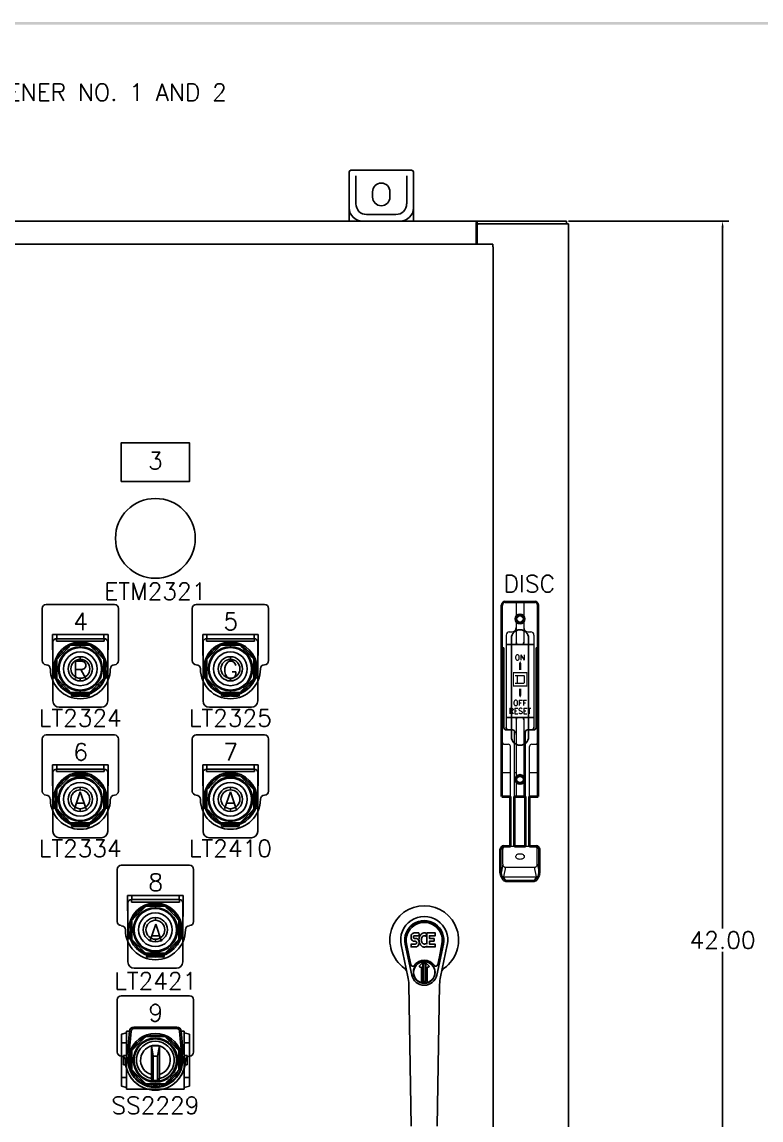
# Model space of a CAD drawing. Header units: inches. Extents: x 0 to 99.9, y 0 to 66.6.
# Drawn here: x 56.13 to 77.71, y 34.49 to 66.56 of the extents above; entities that cross this region are included whole.
import ezdxf
from ezdxf.enums import TextEntityAlignment as Align

# ---------------------------------------------------------------- set-up
doc = ezdxf.new("R2010")
doc.units = ezdxf.units.IN
doc.header["$MEASUREMENT"] = 0
doc.layers.add('CONTINUOUS1', color=7, linetype='Continuous', lineweight=20)
doc.layers.add('CONTINUOUS2', color=254, linetype='Continuous', lineweight=40)
for name, color, linetype in [('PDESC', 142, 'Continuous'), ('PNPD', 7, 'Continuous'), ('PNPG', 72, 'Continuous'), ('PRTG', 130, 'Continuous'), ('PSYMS', 7, 'Continuous'), ('PTAG', 150, 'Continuous')]:
    doc.layers.add(name, color=color, linetype=linetype)
doc.styles.add('ROMANS', font='ROMANS')
doc.styles.get("Standard").update_dxf_attribs({"font": 'romans.shx'})
doc.styles.add('WD', font='romans.shx')
doc.dimstyles.get("Standard").update_dxf_attribs({"dimtxt": 0.18, "dimasz": 0.18, "dimexe": 0.18, "dimexo": 0.0625, "dimgap": 0.09, "dimtad": 0, "dimtih": 1, "dimtoh": 1, "dimdec": 4, "dimzin": 0, "dimdsep": 46, "dimtxsty": 'Standard', "dimcen": 0.09, "dimadec": 0, "dimazin": 0, "dimtfac": 1, "dimtdec": 4, "dimtofl": 0, "dimtmove": 0, "dimatfit": 3, "dimfxl": 1, "dimtolj": 1, "dimtzin": 0, "dimarcsym": 0})

# ---------------------------------------------------------------- blocks, each defined once
blk = doc.blocks.new('S&L Title Block V2')
at = {"color": 2}
blk.add_trace([(0, 22.587), (0.025, 22.562), (33.9, 22.587), (33.875, 22.562)], dxfattribs=at)
for tag, height, p in [('TITLE#1', 0.15, (31.11, 1.739)), ('TITLE#2', 0.1, (31.129, 1.58))]:
    blk.add_attdef(tag, text='', height=height).set_placement(p, align=Align.CENTER)
for tag, p, height in [('DRAWNBY', (28.968, 0.735), 0.1), ('SCALE', (30.644, 0.731), 0.1), ('DATE', (30.653, 0.449), 0.1), ('CHKBY', (28.975, 0.429), 0.1), ('SH#', (32.993, 0.197), 0.125)]:
    blk.add_attdef(tag, p, '', height=height)
blk.add_attdef('JOB#', text='', height=0.125).set_placement((32.83, 0.195), align=Align.RIGHT)
at = {"flags": 9}
blk.add_attdef('WD_TB', (0, 0), '', height=0.1, dxfattribs=at)
blk = doc.blocks.new('SCE-42XEL3712SS6LP')
for p, q in [((3.078, 44.694), (40.327, 44.694)), ((37.688, 44.019), (37.688, 44.651)), ((37.718, 44.619), (37.718, 44.694)), ((37.718, 44.619), (37.775, 44.619)), ((37.775, 44.619), (40.39, 44.619)), ((40.327, 44.619), (40.327, 44.694)), ((40.39, 2.769), (40.39, 44.619)), ((37.715, 44.019), (37.715, 44.559)), ((3.123, 44.019), (38.172, 44.019)), ((38.172, 44.019), (38.172, 43.944)), ((38.185, 43.944), (38.172, 43.944)), ((38.185, 43.944), (38.185, 3.444)), ((38.72, 29.636), (38.72, 32.511)), ((39.22, 32.511), (39.22, 29.636)), ((35.788, 23.808), (35.787, 23.785)), ((35.787, 23.785), (35.787, 23.761)), ((35.787, 23.761), (35.791, 23.737)), ((35.793, 23.832), (35.788, 23.808)), ((35.791, 23.737), (35.8, 23.715)), ((35.803, 23.854), (35.793, 23.832)), ((35.816, 23.874), (35.803, 23.854)), ((35.825, 23.882), (35.816, 23.874)), ((35.835, 23.888), (35.825, 23.882)), ((35.856, 23.898), (35.835, 23.888)), ((35.88, 23.906), (35.856, 23.898)), ((35.858, 23.788), (35.86, 23.803)), ((35.858, 23.773), (35.858, 23.788)), ((35.858, 23.765), (35.858, 23.773)), ((35.861, 23.758), (35.858, 23.765)), ((35.86, 23.803), (35.863, 23.81)), ((35.865, 23.752), (35.861, 23.758)), ((35.863, 23.81), (35.869, 23.815)), ((35.871, 23.748), (35.865, 23.752)), ((35.869, 23.815), (35.884, 23.819)), ((35.886, 23.744), (35.871, 23.748)), ((36.019, 23.906), (35.88, 23.906)), ((35.884, 23.819), (35.898, 23.82)), ((35.91, 23.745), (35.886, 23.744)), ((35.898, 23.82), (36.011, 23.82)), ((35.934, 23.743), (35.91, 23.745)), ((35.957, 23.738), (35.934, 23.743)), ((35.968, 23.733), (35.957, 23.738)), ((36.011, 23.82), (36.017, 23.821)), ((36.017, 23.821), (36.019, 23.826)), ((36.021, 23.863), (36.019, 23.906)), ((36.019, 23.826), (36.02, 23.839)), ((36.023, 23.742), (36.019, 23.697)), ((36.02, 23.839), (36.021, 23.863)), ((36.027, 23.763), (36.023, 23.742)), ((36.034, 23.785), (36.027, 23.763)), ((36.042, 23.806), (36.034, 23.785)), ((36.053, 23.825), (36.042, 23.806)), ((36.066, 23.843), (36.053, 23.825)), ((36.08, 23.86), (36.066, 23.843)), ((36.097, 23.875), (36.08, 23.86)), ((36.092, 23.74), (36.089, 23.713)), ((36.096, 23.752), (36.092, 23.74)), ((36.102, 23.764), (36.096, 23.752)), ((36.115, 23.888), (36.097, 23.875)), ((36.116, 23.787), (36.102, 23.764)), ((36.135, 23.897), (36.115, 23.888)), ((36.124, 23.798), (36.116, 23.787)), ((36.135, 23.805), (36.124, 23.798)), ((36.157, 23.902), (36.135, 23.897)), ((36.16, 23.816), (36.135, 23.805)), ((36.179, 23.904), (36.157, 23.902)), ((36.173, 23.819), (36.16, 23.816)), ((36.186, 23.819), (36.173, 23.819)), ((36.202, 23.904), (36.179, 23.904)), ((36.199, 23.816), (36.186, 23.819)), ((36.211, 23.811), (36.199, 23.816)), ((36.213, 23.902), (36.202, 23.904)), ((36.224, 23.899), (36.213, 23.902)), ((36.244, 23.881), (36.217, 23.813)), ((36.242, 23.887), (36.224, 23.899)), ((36.252, 23.904), (36.489, 23.904)), ((36.252, 23.578), (36.252, 23.904)), ((36.323, 23.816), (36.323, 23.748)), ((36.489, 23.82), (36.327, 23.82)), ((36.327, 23.744), (36.458, 23.744)), ((36.463, 23.739), (36.463, 23.666)), ((36.494, 23.899), (36.494, 23.825)), ((35.696, 22.625), (35.499, 23.551)), ((35.807, 22.672), (35.614, 23.575)), ((35.663, 23.349), (35.618, 23.576)), ((35.73, 23.202), (35.655, 23.583)), ((35.789, 23.499), (35.789, 23.574)), ((35.853, 23.579), (35.794, 23.578)), ((35.794, 23.494), (35.938, 23.494)), ((35.8, 23.715), (35.812, 23.695)), ((35.812, 23.695), (35.829, 23.678)), ((35.829, 23.678), (35.849, 23.664)), ((35.849, 23.664), (35.86, 23.66)), ((35.914, 23.579), (35.853, 23.579)), ((35.86, 23.66), (35.871, 23.658)), ((35.871, 23.658), (35.919, 23.658)), ((35.929, 23.58), (35.914, 23.579)), ((35.919, 23.658), (35.926, 23.657)), ((35.926, 23.657), (35.933, 23.655)), ((35.935, 23.584), (35.929, 23.58)), ((35.933, 23.655), (35.939, 23.65)), ((35.941, 23.589), (35.935, 23.584)), ((35.938, 23.494), (35.95, 23.496)), ((35.939, 23.65), (35.944, 23.644)), ((35.95, 23.601), (35.941, 23.589)), ((35.944, 23.644), (35.951, 23.631)), ((35.953, 23.608), (35.95, 23.601)), ((35.95, 23.496), (35.961, 23.5)), ((35.951, 23.631), (35.953, 23.615)), ((35.953, 23.615), (35.953, 23.608)), ((35.961, 23.5), (35.981, 23.514)), ((35.978, 23.727), (35.968, 23.733)), ((35.995, 23.71), (35.978, 23.727)), ((35.981, 23.514), (35.998, 23.53)), ((36.008, 23.69), (35.995, 23.71)), ((35.998, 23.53), (36.005, 23.54)), ((36.005, 23.54), (36.01, 23.551)), ((36.018, 23.668), (36.008, 23.69)), ((36.01, 23.551), (36.019, 23.573)), ((36.024, 23.644), (36.018, 23.668)), ((36.019, 23.697), (36.02, 23.675)), ((36.019, 23.573), (36.025, 23.597)), ((36.02, 23.675), (36.023, 23.653)), ((36.023, 23.653), (36.027, 23.631)), ((36.026, 23.621), (36.024, 23.644)), ((36.025, 23.597), (36.026, 23.621)), ((36.027, 23.631), (36.034, 23.61)), ((36.034, 23.61), (36.056, 23.571)), ((36.056, 23.571), (36.068, 23.552)), ((36.068, 23.552), (36.083, 23.536)), ((36.083, 23.536), (36.099, 23.521)), ((36.089, 23.713), (36.088, 23.686)), ((36.088, 23.686), (36.089, 23.673)), ((36.089, 23.673), (36.093, 23.66)), ((36.093, 23.66), (36.103, 23.635)), ((36.099, 23.521), (36.117, 23.507)), ((36.103, 23.635), (36.116, 23.612)), ((36.116, 23.612), (36.125, 23.602)), ((36.117, 23.507), (36.127, 23.502)), ((36.125, 23.602), (36.135, 23.593)), ((36.127, 23.502), (36.137, 23.498)), ((36.135, 23.593), (36.146, 23.586)), ((36.137, 23.498), (36.159, 23.492)), ((36.146, 23.586), (36.158, 23.581)), ((36.158, 23.581), (36.172, 23.578)), ((36.159, 23.492), (36.181, 23.49)), ((36.172, 23.578), (36.185, 23.578)), ((36.181, 23.49), (36.203, 23.493)), ((36.185, 23.578), (36.198, 23.58)), ((36.198, 23.58), (36.211, 23.584)), ((36.203, 23.493), (36.225, 23.5)), ((36.211, 23.584), (36.223, 23.589)), ((36.223, 23.589), (36.234, 23.597)), ((36.225, 23.5), (36.244, 23.511)), ((36.241, 23.596), (36.252, 23.578)), ((36.254, 23.512), (36.244, 23.512)), ((36.244, 23.511), (36.244, 23.512)), ((36.254, 23.499), (36.254, 23.512)), ((36.49, 23.494), (36.259, 23.494)), ((36.324, 23.657), (36.324, 23.58)), ((36.458, 23.662), (36.328, 23.662)), ((36.328, 23.575), (36.49, 23.575)), ((36.494, 23.571), (36.494, 23.499)), ((36.538, 22.672), (36.731, 23.575)), ((36.615, 23.202), (36.69, 23.583)), ((36.846, 23.551), (36.649, 22.625)), ((36.683, 23.349), (36.727, 23.576)), ((35.778, 22.977), (35.73, 23.202)), ((36.567, 22.977), (36.615, 23.202)), ((36.034, 22.941), (36.145, 23.051)), ((36.145, 23.051), (36.035, 22.941)), ((36.09, 22.907), (36.048, 22.907)), ((36.09, 22.907), (36.048, 22.907)), ((36.09, 22.907), (36.09, 22.907)), ((36.09, 22.448), (36.09, 22.907)), ((36.09, 22.448), (36.09, 22.907)), ((36.129, 23.013), (36.143, 23.027)), ((36.143, 22.999), (36.129, 23.013)), ((36.129, 22.486), (36.129, 23.013)), ((36.143, 23.027), (36.202, 23.027)), ((36.143, 23.027), (36.157, 23.013)), ((36.157, 23.013), (36.143, 22.999)), ((36.143, 22.5), (36.143, 22.999)), ((36.157, 23.013), (36.188, 23.013)), ((36.188, 23.013), (36.202, 23.027)), ((36.202, 23), (36.188, 23.013)), ((36.311, 22.941), (36.2, 23.051)), ((36.2, 23.051), (36.311, 22.941)), ((36.202, 23.027), (36.216, 23.013)), ((36.216, 23.013), (36.202, 23)), ((36.202, 23), (36.202, 22.5)), ((36.216, 23.013), (36.216, 22.486)), ((36.297, 22.907), (36.255, 22.907)), ((36.297, 22.907), (36.255, 22.907)), ((36.255, 22.907), (36.255, 22.907)), ((36.255, 22.907), (36.255, 22.448)), ((36.255, 22.907), (36.255, 22.448)), ((36.129, 22.486), (36.143, 22.5)), ((36.143, 22.472), (36.129, 22.486)), ((36.143, 22.5), (36.157, 22.486)), ((36.157, 22.486), (36.143, 22.472)), ((36.202, 22.472), (36.143, 22.472)), ((36.188, 22.486), (36.157, 22.486)), ((36.188, 22.486), (36.202, 22.5)), ((36.202, 22.472), (36.188, 22.486)), ((36.202, 22.5), (36.216, 22.486)), ((36.216, 22.486), (36.202, 22.472)), ((35.794, 18.26), (35.722, 22.399)), ((36.551, 18.26), (36.623, 22.399))]:
    blk.add_line(p, q)
for points in [[(37.688, 44.651), (37.689, 44.652), (37.69, 44.654), (37.692, 44.656), (37.693, 44.658), (37.694, 44.66), (37.695, 44.662), (37.696, 44.665), (37.697, 44.668)], [(37.688, 44.598), (37.69, 44.598), (37.691, 44.598), (37.692, 44.598), (37.693, 44.598), (37.695, 44.599), (37.696, 44.599), (37.697, 44.6), (37.698, 44.601), (37.699, 44.601), (37.701, 44.603), (37.702, 44.604), (37.703, 44.605), (37.704, 44.606), (37.705, 44.608), (37.706, 44.609), (37.707, 44.61), (37.708, 44.612), (37.709, 44.613), (37.71, 44.615), (37.711, 44.616), (37.713, 44.617), (37.714, 44.618), (37.715, 44.618), (37.716, 44.619), (37.717, 44.619), (37.718, 44.619)], [(37.697, 44.668), (37.699, 44.673), (37.701, 44.675), (37.702, 44.677), (37.703, 44.68), (37.704, 44.682), (37.705, 44.684), (37.706, 44.685), (37.707, 44.687), (37.708, 44.689), (37.71, 44.69), (37.711, 44.691), (37.712, 44.692), (37.713, 44.693), (37.714, 44.693), (37.716, 44.694), (37.717, 44.694), (37.718, 44.694)]]:
    blk.add_lwpolyline(points)
for centre, radius in [((38.97, 33.074), 0.141), ((38.97, 28.386), 0.141), ((36.173, 22.75), 0.317), ((36.173, 22.75), 0.313)]:
    blk.add_circle(centre, radius)
for centre, radius, start, end in [((37.775, 44.559), 0.06, 90, 180), ((38.97, 32.511), 0.25, 0, 180), ((38.97, 29.636), 0.25, 180, 0), ((36.173, 23.694), 1.004, 305.5066, 234.4934), ((36.173, 23.694), 0.689, 347.9703, 192.0297), ((36.173, 23.694), 0.571, 347.9703, 192.0297), ((36.173, 23.684), 0.527, 348.9402, 191.0594), ((36.213, 23.815), 0.00448, 246.1578, 339.0016), ((36.239, 23.883), 0.00448, 339.0016, 51.8729), ((36.327, 23.816), 0.00448, 90, 180), ((36.327, 23.748), 0.00448, 180, 270), ((36.458, 23.739), 0.00448, 0, 90), ((36.489, 23.899), 0.00448, 0, 90), ((36.489, 23.825), 0.00448, 270, 0), ((35.794, 23.574), 0.00448, 90, 180.0119), ((35.794, 23.499), 0.00483, 180, 270), ((36.237, 23.593), 0.00448, 34.0893, 127.3444), ((36.259, 23.499), 0.00448, 180, 270), ((36.328, 23.657), 0.00448, 90, 180), ((36.328, 23.58), 0.00448, 180, 270), ((36.458, 23.666), 0.00448, 270, 0), ((36.49, 23.571), 0.00448, 0, 90), ((36.49, 23.499), 0.00448, 270, 0), ((36.173, 22.75), 0.354, 35.4237, 144.5763), ((35.475, 22.717), 0.197, 12.0297, 54.4934), ((35.836, 22.989), 0.0591, 192.0297, 324.5763), ((36.048, 22.927), 0.0197, 135, 270), ((36.048, 22.927), 0.0195, 135, 270), ((36.173, 23.023), 0.0394, 45, 135), ((36.173, 23.023), 0.0392, 45, 135), ((36.297, 22.927), 0.0197, 270, 45), ((36.297, 22.927), 0.0195, 270, 45), ((36.51, 22.989), 0.0591, 215.4237, 347.9703), ((36.87, 22.717), 0.197, 125.5066, 167.9703), ((34.541, 22.378), 1.181, 1, 12.0297), ((36.173, 22.75), 0.374, 192.0297, 347.9703), ((37.804, 22.378), 1.181, 167.9703, 179), ((36.173, 22.75), 0.313, 254.7027, 285.2973)]:
    blk.add_arc(centre, radius, start, end)
blk.add_ellipse((36.173, 23.684), major_axis=(0, 0.565), ratio=0.999848, start_param=-1.76365, end_param=1.76365)
blk = doc.blocks.new('9001KS43BH2')
at = {"color": 7, "linetype": 'Continuous', "lineweight": 25}
for p, q in [((0.148, 1.64), (0, 1.602)), ((0.148, 0), (0.148, 1.688)), ((0.148, 1.688), (0.236, 1.688)), ((0.18, 1.045), (0.237, 1.698)), ((0.284, 1.694), (0.228, 1.054)), ((0.361, 1.812), (1.623, 1.812)), ((0.361, 1.765), (1.623, 1.765)), ((1.756, 1.054), (1.7, 1.694)), ((1.747, 1.698), (1.804, 1.045)), ((1.748, 1.688), (1.836, 1.688)), ((1.836, 1.688), (1.836, 0)), ((1.836, 1.64), (1.984, 1.602)), ((0, 1.602), (0, 0.086)), ((0.148, 1.347), (0, 1.347)), ((1.113, 1.569), (0.871, 1.569)), ((0.992, 1.489), (0.992, 1.474)), ((1.836, 1.347), (1.984, 1.347)), ((1.984, 0.086), (1.984, 1.602)), ((0.061, 0.977), (0.148, 0.977)), ((0.061, 0.712), (0.061, 0.977)), ((0.241, 0.992), (0.206, 1.004)), ((0.234, 1.044), (0.242, 1.041)), ((0.242, 1.063), (0.242, 0.625)), ((0.267, 0.965), (0.267, 0.723)), ((0.874, 1.261), (0.926, 0.962)), ((1.11, 1.261), (0.874, 1.261)), ((0.874, 1.261), (0.874, 0.411)), ((1.058, 0.962), (1.11, 1.261)), ((1.11, 1.261), (1.11, 0.411)), ((1.717, 0.723), (1.717, 0.965)), ((1.742, 0.625), (1.742, 1.063)), ((1.742, 1.041), (1.75, 1.044)), ((1.778, 1.004), (1.743, 0.992)), ((1.836, 0.977), (1.923, 0.977)), ((1.923, 0.977), (1.923, 0.712)), ((0.148, 0.712), (0.061, 0.712)), ((0.305, 0.844), (0.347, 0.844)), ((0.362, 0.844), (0.372, 0.844)), ((0.926, 0.962), (0.926, 0.253)), ((1.058, 0.962), (0.926, 0.962)), ((1.058, 0.253), (1.058, 0.962)), ((1.612, 0.844), (1.622, 0.844)), ((1.637, 0.844), (1.68, 0.844)), ((1.923, 0.712), (1.836, 0.712)), ((0.148, 0.341), (0, 0.341)), ((0.879, 0.253), (0.874, 0.411)), ((1.11, 0.411), (1.105, 0.253)), ((1.836, 0.341), (1.984, 0.341)), ((0, 0.086), (0.148, 0.048)), ((1.836, 0), (0.148, 0)), ((1.105, 0.253), (0.879, 0.253)), ((0.992, 0.214), (0.992, 0.199)), ((1.984, 0.086), (1.836, 0.048))]:
    blk.add_line(p, q, dxfattribs=at)
for centre, radius, start, end in [((0.361, 1.687), 0.125, 90, 175), ((0.992, 0.844), 0.781, 16.2602, 163.7398), ((0.361, 1.687), 0.078, 90, 175), ((1.623, 1.687), 0.125, 5, 90), ((1.623, 1.687), 0.078, 5, 90), ((0.992, 0.844), 0.735, 114.2887, 155.7113), ((0.992, 0.844), 0.645, 0, 180), ((0.992, 0.844), 0.63, 360, 180), ((0.992, 0.844), 0.62, 360, 180), ((0.992, 0.844), 0.551, 282.0275, 257.9725), ((0.992, 0.844), 0.735, 99.4621, 110.7113), ((0.992, 0.844), 0.735, 69.2887, 80.5379), ((0.992, 0.844), 0.735, 24.2887, 65.7113), ((0.992, 0.844), 0.875, 155.8974, 164.703), ((0.22, 1.042), 0.04, 175, 250), ((0.992, 0.844), 0.799, 168.5036, 11.4964), ((0.992, 0.844), 0.781, 168.6983, 11.3017), ((0.238, 1.054), 0.01, 175, 250), ((0.227, 0.954), 0.04, 67.8091, 70), ((0.992, 0.844), 0.735, 159.2887, 170.5379), ((0.992, 0.844), 0.433, 285.8266, 254.1734), ((0.992, 0.844), 0.735, 9.4621, 20.7113), ((1.757, 0.954), 0.04, 110, 112.2291), ((1.746, 1.054), 0.01, 290, 5), ((1.765, 1.042), 0.04, 290, 5), ((0.992, 0.844), 0.875, 15.297, 24.1026), ((0.992, 0.844), 0.735, 189.4621, 200.7113), ((0.992, 0.844), 0.645, 180, 360), ((0.992, 0.844), 0.63, 180, 0), ((0.992, 0.844), 0.62, 180, 0), ((0.992, 0.844), 0.735, 339.2887, 350.5379), ((0.992, 0.844), 0.875, 195.297, 254.703), ((0.992, 0.844), 0.735, 204.2887, 245.7113), ((0.992, 0.844), 0.875, 285.297, 344.703), ((0.992, 0.844), 0.735, 294.2887, 335.7113), ((0.992, 0.844), 0.735, 249.2887, 290.7113)]:
    blk.add_arc(centre, radius, start, end, dxfattribs=at)
for points, knots in [([(0.305, 1.129), (0.31, 1.135), (0.322, 1.146), (0.34, 1.164), (0.357, 1.181), (0.374, 1.199), (0.391, 1.216), (0.419, 1.243), (0.457, 1.281), (0.506, 1.33), (0.555, 1.379), (0.599, 1.423), (0.638, 1.462), (0.672, 1.497), (0.695, 1.52), (0.707, 1.532)], [0, 0, 0, 0, 0.044629, 0.088665, 0.13212, 0.175009, 0.217342, 0.259136, 0.380294, 0.500005, 0.619644, 0.740874, 0.824962, 0.911303, 1, 1, 1, 1]), ([(0.707, 1.532), (0.716, 1.532), (0.732, 1.532), (0.757, 1.532), (0.782, 1.532), (0.806, 1.532), (0.83, 1.532), (0.869, 1.532), (0.923, 1.532), (0.992, 1.532), (1.061, 1.532), (1.123, 1.532), (1.178, 1.532), (1.227, 1.532), (1.26, 1.532), (1.277, 1.532)], [0, 0, 0, 0, 0.044629, 0.088665, 0.13212, 0.175009, 0.217342, 0.259136, 0.380294, 0.500005, 0.619644, 0.740874, 0.824962, 0.911303, 1, 1, 1, 1]), ([(1.277, 1.532), (1.283, 1.526), (1.294, 1.514), (1.312, 1.496), (1.329, 1.479), (1.347, 1.462), (1.364, 1.445), (1.391, 1.417), (1.429, 1.379), (1.478, 1.33), (1.527, 1.281), (1.571, 1.237), (1.61, 1.198), (1.645, 1.164), (1.668, 1.141), (1.68, 1.129)], [0, 0, 0, 0, 0.0446287, 0.0886647, 0.1321205, 0.1750086, 0.2173425, 0.2591358, 0.3802936, 0.5000048, 0.6196435, 0.7408738, 0.8249625, 0.9113031, 1, 1, 1, 1]), ([(0.305, 0.844), (0.305, 0.851), (0.305, 0.864), (0.305, 0.884), (0.305, 0.904), (0.305, 0.924), (0.305, 0.944), (0.305, 0.965), (0.305, 0.994), (0.305, 1.032), (0.305, 1.08), (0.305, 1.112), (0.305, 1.129)], [0, 0, 0, 0, 0.0695749, 0.1393548, 0.2093593, 0.2796077, 0.3501192, 0.4209126, 0.4920066, 0.6568819, 0.8261478, 1, 1, 1, 1]), ([(1.68, 1.129), (1.68, 1.121), (1.68, 1.104), (1.68, 1.08), (1.68, 1.056), (1.68, 1.032), (1.68, 1.008), (1.68, 0.981), (1.68, 0.95), (1.68, 0.914), (1.68, 0.879), (1.68, 0.856), (1.68, 0.844)], [0, 0, 0, 0, 0.087475, 0.173798, 0.258991, 0.343078, 0.426084, 0.508035, 0.632189, 0.7555, 0.878069, 1, 1, 1, 1]), ([(0.305, 0.559), (0.305, 0.567), (0.305, 0.584), (0.305, 0.608), (0.305, 0.632), (0.305, 0.656), (0.305, 0.68), (0.305, 0.707), (0.305, 0.738), (0.305, 0.774), (0.305, 0.809), (0.305, 0.832), (0.305, 0.844)], [0, 0, 0, 0, 0.087475, 0.173798, 0.258991, 0.343078, 0.426084, 0.508035, 0.632189, 0.7555, 0.878069, 1, 1, 1, 1]), ([(1.68, 0.844), (1.68, 0.837), (1.68, 0.824), (1.68, 0.804), (1.68, 0.784), (1.68, 0.764), (1.68, 0.744), (1.68, 0.723), (1.68, 0.694), (1.68, 0.656), (1.68, 0.608), (1.68, 0.576), (1.68, 0.559)], [0, 0, 0, 0, 0.069575, 0.139355, 0.209359, 0.279608, 0.350119, 0.420913, 0.492007, 0.656882, 0.826148, 1, 1, 1, 1]), ([(0.707, 0.157), (0.701, 0.162), (0.69, 0.174), (0.672, 0.192), (0.655, 0.209), (0.637, 0.226), (0.62, 0.243), (0.593, 0.271), (0.555, 0.309), (0.506, 0.358), (0.457, 0.407), (0.413, 0.451), (0.374, 0.49), (0.339, 0.524), (0.316, 0.547), (0.305, 0.559)], [0, 0, 0, 0, 0.044629, 0.088665, 0.13212, 0.175009, 0.217342, 0.259136, 0.380294, 0.500005, 0.619644, 0.740874, 0.824962, 0.911303, 1, 1, 1, 1]), ([(1.68, 0.559), (1.674, 0.553), (1.662, 0.542), (1.644, 0.524), (1.627, 0.507), (1.61, 0.489), (1.593, 0.472), (1.565, 0.445), (1.527, 0.407), (1.478, 0.358), (1.429, 0.309), (1.385, 0.265), (1.346, 0.226), (1.312, 0.191), (1.289, 0.168), (1.277, 0.157)], [0, 0, 0, 0, 0.044629, 0.088665, 0.13212, 0.175009, 0.217342, 0.259136, 0.380294, 0.500005, 0.619644, 0.740874, 0.824962, 0.911303, 1, 1, 1, 1]), ([(1.277, 0.157), (1.268, 0.157), (1.252, 0.157), (1.227, 0.157), (1.202, 0.157), (1.178, 0.157), (1.154, 0.157), (1.115, 0.157), (1.061, 0.157), (0.992, 0.157), (0.923, 0.157), (0.861, 0.157), (0.806, 0.157), (0.757, 0.157), (0.724, 0.157), (0.707, 0.157)], [0, 0, 0, 0, 0.0446287, 0.0886647, 0.1321205, 0.1750086, 0.2173425, 0.2591358, 0.3802936, 0.5000048, 0.6196435, 0.7408738, 0.8249625, 0.9113031, 1, 1, 1, 1])]:
    blk.add_open_spline(points, degree=3, knots=knots, dxfattribs=at)
blk = doc.blocks.new('9001KT38LGG31')
at = {"color": 7, "linetype": 'Continuous', "lineweight": 25}
for p, q in [((1.62, 2.129), (0, 2.129)), ((0, 1.68), (0, 2.129)), ((0.11, 2.004), (0.11, 1.932)), ((1.51, 2.004), (0.11, 2.004)), ((0.11, 1.932), (1.51, 1.932)), ((1.51, 1.932), (1.51, 2.004)), ((1.62, 1.68), (1.62, 2.129)), ((0.01, 1.68), (0, 1.68)), ((0.001, 1.516), (0.001, 1.68)), ((0.01, 0.185), (0.01, 1.904)), ((1.029, 1.874), (0.591, 1.874)), ((0.931, 1.849), (0.689, 1.849)), ((0.81, 1.769), (0.81, 1.812)), ((0.81, 1.744), (0.81, 1.754)), ((1.61, 1.904), (1.61, 0.185)), ((1.62, 1.68), (1.61, 1.68)), ((1.619, 1.516), (1.619, 1.68)), ((0.001, 1.516), (0.01, 1.516)), ((0.81, 1.4), (0.81, 1.478)), ((1.61, 1.516), (1.619, 1.516)), ((0.015, 1.085), (0.015, 0.906)), ((0.085, 1.245), (0.085, 1.003)), ((0.165, 1.124), (0.18, 1.124)), ((1.44, 1.124), (1.455, 1.124)), ((1.605, 0.906), (1.605, 1.085)), ((0.044, 0.926), (0.054, 0.926)), ((0.073, 0.864), (0.044, 0.864)), ((0.81, 0.77), (0.81, 0.848)), ((1.576, 0.864), (1.547, 0.864)), ((1.566, 0.926), (1.576, 0.926)), ((0.55, 0.358), (0.55, 0.387)), ((0.591, 0.374), (1.029, 0.374)), ((0.592, 0.329), (0.783, 0.329)), ((0.612, 0.368), (0.612, 0.358)), ((0.689, 0.399), (0.931, 0.399)), ((0.81, 0.494), (0.81, 0.504)), ((0.81, 0.437), (0.81, 0.479)), ((0.837, 0.329), (1.028, 0.329)), ((1.008, 0.358), (1.008, 0.368)), ((1.07, 0.387), (1.07, 0.358)), ((1.425, 0), (0.195, 0))]:
    blk.add_line(p, q, dxfattribs=at)
at = {"color": 8, "linetype": 'Continuous', "lineweight": 25}
for p, q in [((0.12, 2.004), (0.12, 2.129)), ((1.5, 2.004), (1.5, 2.129))]:
    blk.add_line(p, q, dxfattribs=at)
blk.add_circle((0.81, 1.124), 0.781)
at = {"color": 7, "linetype": 'Continuous', "lineweight": 25}
for centre, radius, start, end in [((0.11, 1.904), 0.1, 90, 180), ((1.51, 1.904), 0.1, 0, 90), ((0.81, 1.124), 0.735, 114.2887, 155.7113), ((0.81, 1.124), 0.645, 90, 270), ((0.81, 1.124), 0.63, 90, 270), ((0.81, 1.124), 0.62, 90, 270), ((0.81, 1.124), 0.492, 90, 270), ((0.81, 1.124), 0.735, 99.4621, 110.7113), ((0.81, 1.733), 0.188, 63.0553, 116.9447), ((0.81, 1.124), 0.645, 270, 90), ((0.81, 1.124), 0.63, 270, 90), ((0.81, 1.124), 0.62, 270, 90), ((0.81, 1.124), 0.492, 270, 90), ((0.81, 1.124), 0.735, 69.2887, 80.5379), ((0.81, 1.124), 0.735, 24.2887, 65.7113), ((0.81, 1.124), 0.735, 159.2887, 170.5379), ((0.81, 1.124), 0.354, 90, 270), ((0.81, 1.124), 0.276, 90, 270), ((0.81, 1.124), 0.354, 270, 90), ((0.81, 1.124), 0.276, 270, 90), ((0.81, 1.124), 0.735, 339.2887, 20.7113), ((0.201, 1.124), 0.19, 151.4973, 208.5027), ((0.81, 1.124), 0.735, 189.4621, 200.7113), ((1.419, 1.124), 0.19, 331.4973, 28.5027), ((0.044, 0.895), 0.031, 90.0046, 269.9954), ((0.81, 1.124), 0.735, 204.2887, 245.7113), ((0.81, 1.124), 0.735, 294.2887, 335.7113), ((1.576, 0.895), 0.031, 270.0046, 89.9954), ((0.81, 1.124), 0.735, 249.2887, 260.5379), ((0.581, 0.358), 0.031, 180.0046, 359.9954), ((0.81, 0.515), 0.188, 243.0553, 296.9447), ((0.81, 1.124), 0.735, 279.4621, 290.7113), ((1.039, 0.358), 0.031, 180.0046, 359.9954), ((0.195, 0.185), 0.185, 180, 270), ((1.425, 0.185), 0.185, 270, 0)]:
    blk.add_arc(centre, radius, start, end, dxfattribs=at)
for points, knots in [([(0.123, 1.409), (0.159, 1.445), (0.193, 1.479), (0.259, 1.546), (0.292, 1.578), (0.356, 1.642), (0.388, 1.675), (0.455, 1.741), (0.489, 1.775), (0.525, 1.812)], [0, 0, 0, 0, 0.25, 0.25, 0.5, 0.5, 0.75, 0.75, 1, 1, 1, 1]), ([(0.525, 1.812), (0.577, 1.812), (0.625, 1.812), (0.719, 1.812), (0.764, 1.812), (0.81, 1.812)], [0, 0, 0, 0, 0.5, 0.5, 1, 1, 1, 1]), ([(0.81, 1.812), (0.856, 1.812), (0.901, 1.812), (0.995, 1.812), (1.043, 1.812), (1.095, 1.812)], [0, 0, 0, 0, 0.5, 0.5, 1, 1, 1, 1]), ([(1.095, 1.812), (1.131, 1.775), (1.165, 1.741), (1.232, 1.675), (1.264, 1.642), (1.328, 1.578), (1.361, 1.546), (1.427, 1.479), (1.461, 1.445), (1.498, 1.409)], [0, 0, 0, 0, 0.25, 0.25, 0.5, 0.5, 0.75, 0.75, 1, 1, 1, 1]), ([(0.123, 0.839), (0.123, 0.891), (0.123, 0.939), (0.123, 1.033), (0.123, 1.078), (0.123, 1.17), (0.123, 1.215), (0.123, 1.309), (0.123, 1.357), (0.123, 1.409)], [0, 0, 0, 0, 0.25, 0.25, 0.5, 0.5, 0.75, 0.75, 1, 1, 1, 1]), ([(1.498, 1.409), (1.498, 1.357), (1.498, 1.309), (1.498, 1.215), (1.498, 1.17), (1.498, 1.078), (1.498, 1.033), (1.498, 0.939), (1.498, 0.891), (1.498, 0.839)], [0, 0, 0, 0, 0.25, 0.25, 0.5, 0.5, 0.75, 0.75, 1, 1, 1, 1]), ([(0.525, 0.437), (0.489, 0.473), (0.455, 0.507), (0.388, 0.573), (0.356, 0.606), (0.292, 0.67), (0.259, 0.702), (0.193, 0.769), (0.159, 0.803), (0.123, 0.839)], [0, 0, 0, 0, 0.25, 0.25, 0.5, 0.5, 0.75, 0.75, 1, 1, 1, 1]), ([(1.498, 0.839), (1.461, 0.803), (1.427, 0.769), (1.361, 0.702), (1.328, 0.67), (1.264, 0.606), (1.232, 0.573), (1.165, 0.507), (1.131, 0.473), (1.095, 0.437)], [0, 0, 0, 0, 0.25, 0.25, 0.5, 0.5, 0.75, 0.75, 1, 1, 1, 1]), ([(0.81, 0.437), (0.764, 0.437), (0.719, 0.437), (0.625, 0.437), (0.577, 0.437), (0.525, 0.437)], [0, 0, 0, 0, 0.5, 0.5, 1, 1, 1, 1]), ([(1.095, 0.437), (1.043, 0.437), (0.995, 0.437), (0.901, 0.437), (0.856, 0.437), (0.81, 0.437)], [0, 0, 0, 0, 0.5, 0.5, 1, 1, 1, 1])]:
    blk.add_open_spline(points, degree=3, knots=knots, dxfattribs=at)
blk = doc.blocks.new('9001KP1G31')
at = {"color": 7, "linetype": 'Continuous', "lineweight": 25}
for p, q in [((1.62, 2.129), (0, 2.129)), ((0, 1.68), (0, 2.129)), ((0.11, 2.004), (0.11, 1.932)), ((1.51, 2.004), (0.11, 2.004)), ((0.11, 1.932), (1.51, 1.932)), ((1.51, 1.932), (1.51, 2.004)), ((1.62, 1.68), (1.62, 2.129)), ((0.01, 1.68), (0, 1.68)), ((0.01, 0.185), (0.01, 1.904)), ((1.029, 1.874), (0.591, 1.874)), ((0.931, 1.849), (0.689, 1.849)), ((0.81, 1.812), (0.81, 1.769)), ((0.81, 1.754), (0.81, 1.744)), ((1.61, 1.904), (1.61, 0.185)), ((1.62, 1.68), (1.61, 1.68)), ((0.81, 1.478), (0.81, 1.4)), ((0.015, 1.085), (0.015, 0.906)), ((0.18, 1.124), (0.165, 1.124)), ((1.455, 1.124), (1.44, 1.124)), ((1.535, 1.003), (1.535, 1.245)), ((1.605, 0.906), (1.605, 1.085)), ((0.044, 0.926), (0.054, 0.926)), ((0.073, 0.864), (0.044, 0.864)), ((0.81, 0.848), (0.81, 0.77)), ((1.576, 0.864), (1.547, 0.864)), ((1.566, 0.926), (1.576, 0.926)), ((0.55, 0.358), (0.55, 0.387)), ((0.591, 0.374), (1.029, 0.374)), ((0.592, 0.329), (0.783, 0.329)), ((0.612, 0.368), (0.612, 0.358)), ((0.689, 0.399), (0.931, 0.399)), ((0.81, 0.504), (0.81, 0.494)), ((0.81, 0.479), (0.81, 0.437)), ((0.837, 0.329), (1.028, 0.329)), ((1.008, 0.358), (1.008, 0.368)), ((1.07, 0.387), (1.07, 0.358)), ((1.425, 0), (0.195, 0))]:
    blk.add_line(p, q, dxfattribs=at)
at = {"color": 8, "linetype": 'Continuous', "lineweight": 25}
for p, q in [((0.12, 2.004), (0.12, 2.129)), ((1.5, 2.004), (1.5, 2.129))]:
    blk.add_line(p, q, dxfattribs=at)
blk.add_circle((0.81, 1.124), 0.781)
at = {"color": 7, "linetype": 'Continuous', "lineweight": 25}
for centre, radius, start, end in [((0.11, 1.904), 0.1, 90, 180), ((1.51, 1.904), 0.1, 0, 90), ((0.81, 1.124), 0.735, 114.2887, 155.7113), ((0.81, 1.124), 0.645, 90, 270), ((0.81, 1.124), 0.63, 90, 270), ((0.81, 1.124), 0.62, 90, 270), ((0.81, 1.124), 0.492, 90, 270), ((0.81, 1.124), 0.735, 99.4621, 110.7113), ((0.81, 1.733), 0.188, 63.0553, 116.9447), ((0.81, 1.124), 0.645, 270, 90), ((0.81, 1.124), 0.63, 270, 90), ((0.81, 1.124), 0.62, 270, 90), ((0.81, 1.124), 0.492, 270, 90), ((0.81, 1.124), 0.735, 69.2887, 80.5379), ((0.81, 1.124), 0.735, 24.2887, 65.7113), ((0.81, 1.124), 0.735, 159.2887, 200.7113), ((0.81, 1.124), 0.354, 90, 270), ((0.81, 1.124), 0.276, 90, 270), ((0.81, 1.124), 0.354, 270, 90), ((0.81, 1.124), 0.276, 270, 90), ((0.81, 1.124), 0.735, 9.4621, 20.7113), ((0.201, 1.124), 0.19, 151.4973, 208.5027), ((0.81, 1.124), 0.735, 339.2887, 350.5379), ((1.419, 1.124), 0.19, 331.4973, 28.5027), ((0.044, 0.895), 0.031, 90.0046, 269.9954), ((0.81, 1.124), 0.735, 204.2887, 245.7113), ((0.81, 1.124), 0.735, 294.2887, 335.7113), ((1.576, 0.895), 0.031, 270.0046, 89.9954), ((0.81, 1.124), 0.735, 249.2887, 260.5379), ((0.581, 0.358), 0.031, 180.0046, 359.9954), ((0.81, 0.515), 0.188, 243.0553, 296.9447), ((0.81, 1.124), 0.735, 279.4621, 290.7113), ((1.039, 0.358), 0.031, 180.0046, 359.9954), ((0.195, 0.185), 0.185, 180, 270), ((1.425, 0.185), 0.185, 270, 0)]:
    blk.add_arc(centre, radius, start, end, dxfattribs=at)
for points, knots in [([(0.123, 1.409), (0.159, 1.445), (0.193, 1.479), (0.259, 1.546), (0.292, 1.578), (0.356, 1.642), (0.388, 1.675), (0.455, 1.741), (0.489, 1.775), (0.525, 1.812)], [0, 0, 0, 0, 0.25, 0.25, 0.5, 0.5, 0.75, 0.75, 1, 1, 1, 1]), ([(0.525, 1.812), (0.577, 1.812), (0.625, 1.812), (0.719, 1.812), (0.764, 1.812), (0.81, 1.812)], [0, 0, 0, 0, 0.5, 0.5, 1, 1, 1, 1]), ([(0.81, 1.812), (0.856, 1.812), (0.901, 1.812), (0.995, 1.812), (1.043, 1.812), (1.095, 1.812)], [0, 0, 0, 0, 0.5, 0.5, 1, 1, 1, 1]), ([(1.095, 1.812), (1.131, 1.775), (1.165, 1.741), (1.232, 1.675), (1.264, 1.642), (1.328, 1.578), (1.361, 1.546), (1.427, 1.479), (1.461, 1.445), (1.498, 1.409)], [0, 0, 0, 0, 0.25, 0.25, 0.5, 0.5, 0.75, 0.75, 1, 1, 1, 1]), ([(0.123, 0.839), (0.123, 0.891), (0.123, 0.939), (0.123, 1.033), (0.123, 1.078), (0.123, 1.17), (0.123, 1.215), (0.123, 1.309), (0.123, 1.357), (0.123, 1.409)], [0, 0, 0, 0, 0.25, 0.25, 0.5, 0.5, 0.75, 0.75, 1, 1, 1, 1]), ([(1.498, 1.409), (1.498, 1.357), (1.498, 1.309), (1.498, 1.215), (1.498, 1.17), (1.498, 1.078), (1.498, 1.033), (1.498, 0.939), (1.498, 0.891), (1.498, 0.839)], [0, 0, 0, 0, 0.25, 0.25, 0.5, 0.5, 0.75, 0.75, 1, 1, 1, 1]), ([(0.525, 0.437), (0.489, 0.473), (0.455, 0.507), (0.388, 0.573), (0.356, 0.606), (0.292, 0.67), (0.259, 0.702), (0.193, 0.769), (0.159, 0.803), (0.123, 0.839)], [0, 0, 0, 0, 0.25, 0.25, 0.5, 0.5, 0.75, 0.75, 1, 1, 1, 1]), ([(1.498, 0.839), (1.461, 0.803), (1.427, 0.769), (1.361, 0.702), (1.328, 0.67), (1.264, 0.606), (1.232, 0.573), (1.165, 0.507), (1.131, 0.473), (1.095, 0.437)], [0, 0, 0, 0, 0.25, 0.25, 0.5, 0.5, 0.75, 0.75, 1, 1, 1, 1]), ([(0.81, 0.437), (0.764, 0.437), (0.719, 0.437), (0.625, 0.437), (0.577, 0.437), (0.525, 0.437)], [0, 0, 0, 0, 0.5, 0.5, 1, 1, 1, 1]), ([(1.095, 0.437), (1.043, 0.437), (0.995, 0.437), (0.901, 0.437), (0.856, 0.437), (0.81, 0.437)], [0, 0, 0, 0, 0.5, 0.5, 1, 1, 1, 1])]:
    blk.add_open_spline(points, degree=3, knots=knots, dxfattribs=at)
blk = doc.blocks.new('PNL3D11')
at = {"layer": 'PSYMS'}
blk.add_circle((0, -1.165), 1.165, dxfattribs=at)
at = {"style": 'WD', "width": 0.9, "flags": 8}
blk.add_attdef('P_TAG1', text='', height=0.125, dxfattribs=at).set_placement((0, 0), align=Align.MIDDLE_CENTER)
for tag, p in [('RATING1', (0, -0.28125)), ('RATING2', (0, -0.4375))]:
    blk.add_attdef(tag, text='', height=0.125, dxfattribs=at).set_placement(p, align=Align.CENTER)
blk = doc.blocks.new('FOOT_KIT')
at = {"color": 7, "linetype": 'Continuous'}
for p, q in [((56.118, 58.372), (56.118, 59.812)), ((57.942, 59.862), (56.169, 59.862)), ((56.313, 59.696), (56.313, 58.88)), ((57.798, 59.696), (57.798, 58.88)), ((57.993, 58.372), (57.993, 59.812)), ((56.802, 59.076), (56.802, 59.232)), ((57.31, 59.232), (57.31, 59.076)), ((57.485, 58.568), (56.626, 58.568)), ((56.509, 58.372), (57.603, 58.372))]:
    blk.add_line(p, q, dxfattribs=at)
for centre, radius, start, end in [((56.169, 59.812), 0.0508, 90, 180), ((57.942, 59.812), 0.0508, 0, 90), ((57.056, 59.232), 0.254, 0, 180), ((57.056, 59.076), 0.254, 180, 0), ((56.509, 58.763), 0.391, 180, 270), ((56.626, 58.88), 0.312, 180, 270), ((57.485, 58.88), 0.312, 270, 0), ((57.603, 58.763), 0.391, 270, 0)]:
    blk.add_arc(centre, radius, start, end, dxfattribs=at)
blk = doc.blocks.new('9422A2')
for p, q in [((0.035, 6.801), (0.098, 6.801)), ((0.098, 4.468), (0.098, 6.801)), ((0.16, 6.895), (0.973, 6.895)), ((1.035, 4.468), (1.035, 6.801)), ((1.035, 6.801), (1.097, 6.801)), ((0.16, 4.77), (0.973, 4.77)), ((0.16, 4.406), (0.348, 4.406)), ((0.785, 4.406), (0.973, 4.406))]:
    blk.add_line(p, q)
for points in [[(0.571, 6.416, 0, 0.125, 0), (0.571, 6.295, 0.06, 0.06, 0), (0.571, 6.15, 0.06, 0.06, 0)], [(0.571, 5.345, 0, 0.125, 0), (0.571, 5.466, 0.06, 0.06, 0), (0.571, 5.611, 0.06, 0.06, 0)]]:
    blk.add_lwpolyline(points, format="xyseb")
at = {"const_width": 0.0366}
blk.add_lwpolyline([(0.376, 6.076), (0.376, 5.685), (0.766, 5.685), (0.766, 6.076)], close=True, dxfattribs=at)
for points, const_width in [([(0.419, 5.988), (0.686, 5.988)], 0.0391), ([(0.686, 5.771), (0.419, 5.771)], 0.0366), ([(0.419, 6.008), (0.686, 6.008)], 0.00305), ([(0.491, 5.752), (0.491, 6.008)], 0.0366), ([(0.691, 5.984), (0.691, 5.776)], 0.0366), ([(0.686, 6.008), (0.711, 5.984)], 0.00305), ([(0.711, 5.776), (0.686, 5.752)], 0.00305), ([(0.686, 5.752), (0.419, 5.752)], 0.00305)]:
    blk.add_lwpolyline(points, dxfattribs=dict(const_width=const_width))
for centre, radius, start, end in [((0.517, 6.955), 0.06, 180, 270), ((0.615, 6.955), 0.06, 270, 0), ((0.517, 4.71), 0.06, 90, 180), ((0.615, 4.71), 0.06, 0, 90), ((0.16, 4.468), 0.0625, 180, 270), ((0.253, 4.488), 0.093, 180, 242.0531), ((0.348, 4.343), 0.0625, 0, 90), ((0.785, 4.343), 0.0625, 90, 180), ((0.88, 4.488), 0.093, 297.9469, 360), ((0.973, 4.468), 0.0625, 270, 360)]:
    blk.add_arc(centre, radius, start, end)
for points in [[(0.686, 5.983), (0.71, 5.984), (0.686, 6.007)], [(0.686, 5.754), (0.71, 5.776), (0.686, 5.777)]]:
    blk.add_solid(points)
at = {"layer": 'CONTINUOUS1'}
for p, q in [((0.035, 2.457), (0.035, 8.052)), ((0.128, 8.145), (1.005, 8.145)), ((0.457, 8.145), (0.457, 6.955)), ((0.675, 8.145), (0.675, 6.955)), ((1.097, 2.457), (1.097, 8.052)), ((0.16, 7.177), (0.16, 4.488)), ((0.253, 7.27), (0.332, 7.27)), ((0.8, 7.27), (0.88, 7.27)), ((0.973, 7.177), (0.973, 4.488)), ((0.457, 4.71), (0.457, 2.457)), ((0.675, 4.71), (0.675, 2.457)), ((0.41, 1.01), (0.41, 4.343)), ((0.722, 1.01), (0.722, 4.343)), ((0.128, 3.985), (0.223, 3.985)), ((0.285, 1.01), (0.285, 3.922)), ((0.847, 1.01), (0.847, 3.922)), ((0.91, 3.985), (1.005, 3.985)), ((0.035, 3.16), (0.285, 3.16)), ((0.41, 3.16), (0.457, 3.16)), ((0.675, 3.16), (0.722, 3.16)), ((0.847, 3.16), (1.097, 3.16)), ((0.035, 2.457), (0.285, 2.457)), ((0.41, 2.457), (0.722, 2.457)), ((0.847, 2.457), (1.097, 2.457)), ((0.093, 1.01), (1.039, 1.01)), ((0, 0.21), (0, 0.917)), ((0.063, 0.484), (0.063, 0.917)), ((1.07, 0.484), (1.07, 0.917)), ((1.132, 0.21), (1.132, 0.917)), ((0.063, 0.484), (0.011, 0.166)), ((0.093, 0.117), (0.155, 0.391)), ((0.155, 0.391), (0.977, 0.391)), ((0.977, 0.391), (1.039, 0.117)), ((1.07, 0.484), (1.132, 0.21)), ((0.011, 0.166), (0.074, 0.049)), ((0.093, 0.117), (1.039, 0.117)), ((0.155, 0), (0.093, 0.117)), ((0.155, 0), (0.977, 0)), ((0.977, 0), (1.039, 0.117)), ((1.059, 0.049), (1.121, 0.166))]:
    blk.add_line(p, q, dxfattribs=at)
blk.add_lwpolyline([(0.691, 0.706, -0.142187), (0.683, 0.676, -0.107166), (0.655, 0.648, -0.078778), (0.616, 0.63, -0.06618), (0.566, 0.624, -0.06618), (0.516, 0.63, -0.078778), (0.478, 0.648, -0.107166), (0.45, 0.676, -0.142187), (0.441, 0.706, -0.142187), (0.45, 0.735, -0.107166), (0.478, 0.763, -0.078778), (0.516, 0.781, -0.06618), (0.566, 0.787, -0.06618), (0.616, 0.781, -0.078778), (0.655, 0.763, -0.107166), (0.683, 0.735, -0.142187)], format="xyb", close=True, dxfattribs=at)
for centre, radius, start, end in [((0.128, 8.052), 0.093, 90, 180), ((1.005, 8.052), 0.093, 0, 90), ((0.332, 7.395), 0.125, 270, 0), ((0.8, 7.395), 0.125, 180, 270), ((0.253, 7.177), 0.093, 90, 180), ((0.88, 7.177), 0.093, 0, 90), ((0.332, 4.27), 0.125, 0, 55.7584), ((0.8, 4.27), 0.125, 124.2416, 180), ((0.128, 4.078), 0.093, 180, 270), ((0.223, 3.922), 0.0625, 0, 90), ((0.91, 3.922), 0.0625, 90, 180), ((1.005, 4.078), 0.093, 270, 0), ((0.093, 0.917), 0.093, 90, 180), ((0.155, 0.917), 0.093, 90, 180), ((0.977, 0.917), 0.093, 0, 90), ((1.039, 0.917), 0.093, 0, 90), ((0.155, 0.484), 0.093, 180, 270), ((0.977, 0.484), 0.093, 270, 0), ((0.093, 0.21), 0.093, 180, 270), ((0.155, 0.093), 0.093, 208.1559, 270), ((0.977, 0.093), 0.093, 270, 331.8441), ((1.039, 0.21), 0.093, 270, 360)]:
    blk.add_arc(centre, radius, start, end, dxfattribs=at)
at = {"layer": 'CONTINUOUS2'}
for p, q in [((0.035, 2.457), (0.035, 8.052)), ((0.128, 8.145), (1.005, 8.145)), ((1.097, 2.457), (1.097, 8.052)), ((0.035, 2.457), (0.285, 2.457)), ((0.285, 1.01), (0.285, 2.457)), ((0.41, 2.457), (0.722, 2.457)), ((0.41, 1.01), (0.41, 2.457)), ((0.722, 1.01), (0.722, 2.457)), ((0.847, 1.01), (0.847, 2.457)), ((0.847, 2.457), (1.097, 2.457)), ((0.093, 1.01), (0.285, 1.01)), ((0.41, 1.01), (0.722, 1.01)), ((0.847, 1.01), (1.039, 1.01)), ((0, 0.21), (0, 0.917)), ((1.132, 0.21), (1.132, 0.917)), ((0.011, 0.166), (0.074, 0.049)), ((0.155, 0), (0.977, 0)), ((1.059, 0.049), (1.121, 0.166))]:
    blk.add_line(p, q, dxfattribs=at)
for centre in [(0.566, 7.645), (0.566, 2.957)]:
    blk.add_circle(centre, 0.109, dxfattribs=at)
for centre, start, end in [((0.128, 8.052), 90, 180), ((1.005, 8.052), 0, 90), ((0.093, 0.917), 90, 180), ((1.039, 0.917), 0, 90), ((0.093, 0.21), 180, 208.1559), ((0.155, 0.093), 208.1559, 270), ((0.977, 0.093), 270, 331.8441), ((1.039, 0.21), 331.8441, 360)]:
    blk.add_arc(centre, 0.093, start, end, dxfattribs=at)
at = {"style": 'ROMANS'}
for s, p in [('ON', (0.566, 6.52)), ('OFF', (0.566, 5.193)), ('RESET', (0.566, 4.957))]:
    blk.add_text(s, height=0.16, dxfattribs=at).set_placement(p, align=Align.MIDDLE)
blk = doc.blocks.new('NPXXD3')
at = {"style": 'WD'}
for tag, height, width, flags, p in [('DESC1', 0.125, 0.9, 8, (0, 0.125)), ('DESC2', 0.125, 0.9, 8, (0, -0.062)), ('DESC3', 0.125, 0.9, 8, (0, -0.25)), ('POS2', 0.1, 0.7, 8, (0, -0.391)), ('ASSYCODE', 0.01, 0.9, 9, (0.328, -0.109)), ('MFG', 0.01, 0.9, 9, (0.328, -0.077)), ('CAT', 0.01, 0.9, 9, (0.328, -0.093))]:
    blk.add_attdef(tag, text='', height=height, dxfattribs=dict(at, width=width, flags=flags)).set_placement(p, align=Align.CENTER)
at = {"style": 'WD', "width": 0.7, "flags": 8}
blk.add_attdef('POS1', text='', height=0.1, dxfattribs=at).set_placement((-0.312, -0.516), align=Align.RIGHT)
blk.add_attdef('POS3', (0.312, -0.516), '', height=0.1, dxfattribs=at)
blk = doc.blocks.new('_NPXXD3_RING_NAMETAG')
at = {"layer": 'PNPG'}
for p, q in [((-1.115, 0.239), (-1.115, 1.763)), ((-0.996, 1.883), (0.996, 1.883)), ((1.115, 0.239), (1.115, 1.763))]:
    blk.add_line(p, q, dxfattribs=at)
for centre, radius, start, end in [((-0.996, 1.763), 0.119, 90, 180), ((0.996, 1.763), 0.119, 0, 90), ((-0.996, 0.239), 0.119, 180, 270), ((-0.996, 0), 0.119, 0, 90), ((0, 0), 0.876, 180, 0), ((0.996, 0), 0.119, 90, 180), ((0.996, 0.239), 0.119, 270, 0)]:
    blk.add_arc(centre, radius, start, end, dxfattribs=at)
at = {"style": 'WD', "width": 0.7}
for tag, p in [('DESC1', (0.01, 1.53)), ('DESC2', (0.01, 1.374)), ('DESC3', (0.01, 1.226))]:
    blk.add_attdef(tag, text='', height=0.125, dxfattribs=at).set_placement(p, align=Align.CENTER)
blk = doc.blocks.new('*D53')
at = {"layer": 'Defpoints', "color": 0, "transparency": 16777216}
for p in [(72.029, 60.743), (76.589, 60.743), (72.029, 18.743)]:
    blk.add_point(p, dxfattribs=at)
at = {"layer": 'PSYMS', "color": 0, "lineweight": -2, "transparency": 16777216}
for p, q in [((72.092, 60.743), (76.769, 60.743)), ((76.589, 60.563), (76.589, 40.083)), ((76.589, 18.923), (76.589, 39.403)), ((72.092, 18.743), (76.769, 18.743))]:
    blk.add_line(p, q, dxfattribs=at)
at = {"layer": 'PSYMS', "color": 0, "transparency": 16777216}
for points in [[(76.559, 60.563), (76.619, 60.563), (76.589, 60.743)], [(76.559, 18.923), (76.619, 18.923), (76.589, 18.743)]]:
    blk.add_solid(points, dxfattribs=at)
at = {"layer": 'PSYMS', "color": 0, "transparency": 16777216, "insert": (76.589, 39.743), "char_height": 0.18, "attachment_point": 5}
blk.add_mtext('\\A1;{\\H2.77778x;42.00}', dxfattribs=at)

msp = doc.modelspace()

# ---------------------------------------------------------------- linework, layer by layer
at = {"layer": 'PNPG'}
msp.add_lwpolyline([(59.022, 53.143), (61.022, 53.143), (61.022, 54.268), (59.022, 54.268)], close=True, dxfattribs=at)

# ---------------------------------------------------------------- block references
at = {"xscale": 2.946875676171419, "yscale": 2.946875676171419, "zscale": 2.946875676171419}
msp.add_blockref('S&L Title Block V2', (0, 0), dxfattribs=at)
msp.add_blockref('FOOT_KIT', (9.564, 2.37))
ref = msp.add_blockref('NPXXD3', (60.022, 53.768))
ref.add_attrib('DESC1', '3', dxfattribs={"layer": 'PNPD', "height": 0.5, "style": 'WD', "flags": 8}).set_placement((60.022, 53.496), align=Align.CENTER)
at = {"layer": 'PSYMS'}
msp.add_blockref('SCE-42XEL3712SS6LP', (31.702, 16.049), dxfattribs=at)
ref = msp.add_blockref('PNL3D11', (60.022, 52.643), dxfattribs=at)
ref.add_attrib('P_TAG1', 'ETM2321', dxfattribs={"layer": 'PTAG', "height": 0.5, "style": 'WD', "flags": 8}).set_placement((60.022, 49.93), align=Align.MIDDLE_CENTER)
ref = msp.add_blockref('9422A2', (70.106, 41.478), dxfattribs=at)
ref.add_attrib('P_TAG1', 'DISC', dxfattribs={"layer": 'PTAG', "height": 0.5, "style": 'WD', "flags": 8}).set_placement((70.944, 50.152), align=Align.MIDDLE_CENTER)
ref = msp.add_blockref('_NPXXD3_RING_NAMETAG', (57.83, 47.667), dxfattribs=at)
ref.add_attrib('DESC1', '4', dxfattribs={"layer": 'PDESC', "height": 0.5, "style": 'WD'}).set_placement((57.84, 48.801), align=Align.CENTER)
ref = msp.add_blockref('_NPXXD3_RING_NAMETAG', (62.214, 47.667), dxfattribs=at)
ref.add_attrib('DESC1', '5', dxfattribs={"layer": 'PDESC', "height": 0.5, "style": 'WD'}).set_placement((62.224, 48.801), align=Align.CENTER)
ref = msp.add_blockref('9001KP1G31', (57.02, 46.543), dxfattribs=at)
ref.add_attrib('P_TAG1', 'LT2324', dxfattribs={"layer": 'PTAG', "height": 0.5, "style": 'WD', "flags": 8}).set_placement((57.83, 46.232), align=Align.MIDDLE_CENTER)
ref.add_attrib('RATING1', 'R', dxfattribs={"layer": 'PRTG', "height": 0.5, "style": 'WD', "flags": 8}).set_placement((57.83, 47.386), align=Align.CENTER)
ref = msp.add_blockref('9001KT38LGG31', (61.404, 46.543), dxfattribs=at)
ref.add_attrib('P_TAG1', 'LT2325', dxfattribs={"layer": 'PTAG', "height": 0.5, "style": 'WD', "flags": 8}).set_placement((62.214, 46.232), align=Align.MIDDLE_CENTER)
ref.add_attrib('RATING1', 'G', dxfattribs={"layer": 'PRTG', "height": 0.5, "style": 'WD', "flags": 8}).set_placement((62.214, 47.386), align=Align.CENTER)
ref = msp.add_blockref('_NPXXD3_RING_NAMETAG', (57.83, 43.856), dxfattribs=at)
ref.add_attrib('DESC1', '6', dxfattribs={"layer": 'PDESC', "height": 0.5, "style": 'WD'}).set_placement((57.84, 44.99), align=Align.CENTER)
ref = msp.add_blockref('_NPXXD3_RING_NAMETAG', (62.214, 43.856), dxfattribs=at)
ref.add_attrib('DESC1', '7', dxfattribs={"layer": 'PDESC', "height": 0.5, "style": 'WD'}).set_placement((62.224, 44.99), align=Align.CENTER)
ref = msp.add_blockref('9001KT38LGG31', (57.02, 42.732), dxfattribs=at)
ref.add_attrib('P_TAG1', 'LT2334', dxfattribs={"layer": 'PTAG', "height": 0.5, "style": 'WD', "flags": 8}).set_placement((57.83, 42.421), align=Align.MIDDLE_CENTER)
ref.add_attrib('RATING1', 'A', dxfattribs={"layer": 'PRTG', "height": 0.5, "style": 'WD', "flags": 8}).set_placement((57.83, 43.575), align=Align.CENTER)
ref = msp.add_blockref('9001KT38LGG31', (61.404, 42.732), dxfattribs=at)
ref.add_attrib('P_TAG1', 'LT2410', dxfattribs={"layer": 'PTAG', "height": 0.5, "style": 'WD', "flags": 8}).set_placement((62.214, 42.421), align=Align.MIDDLE_CENTER)
ref.add_attrib('RATING1', 'A', dxfattribs={"layer": 'PRTG', "height": 0.5, "style": 'WD', "flags": 8}).set_placement((62.214, 43.575), align=Align.CENTER)
ref = msp.add_blockref('_NPXXD3_RING_NAMETAG', (60.022, 40.045), dxfattribs=at)
ref.add_attrib('DESC1', '8', dxfattribs={"layer": 'PDESC', "height": 0.5, "style": 'WD'}).set_placement((60.032, 41.179), align=Align.CENTER)
ref = msp.add_blockref('9001KT38LGG31', (59.212, 38.921), dxfattribs=at)
ref.add_attrib('P_TAG1', 'LT2421', dxfattribs={"layer": 'PTAG', "height": 0.5, "style": 'WD', "flags": 8}).set_placement((60.034, 38.55), align=Align.MIDDLE_CENTER)
ref.add_attrib('RATING1', 'A', dxfattribs={"layer": 'PRTG', "height": 0.5, "style": 'WD', "flags": 8}).set_placement((60.034, 39.705), align=Align.CENTER)
ref = msp.add_blockref('_NPXXD3_RING_NAMETAG', (60.022, 36.235), dxfattribs=at)
ref.add_attrib('DESC1', '9', dxfattribs={"layer": 'PDESC', "height": 0.5, "style": 'WD'}).set_placement((60.032, 37.368), align=Align.CENTER)
ref = msp.add_blockref('9001KS43BH2', (59.03, 35.391), dxfattribs=at)
ref.add_attrib('P_TAG1', 'SS2229', dxfattribs={"layer": 'PTAG', "height": 0.5, "style": 'WD', "flags": 8}).set_placement((60.022, 34.917), align=Align.MIDDLE_CENTER)

# ---------------------------------------------------------------- texts
at = {"insert": (40.401, 64.759), "char_height": 0.5, "attachment_point": 1}
msp.add_mtext_dynamic_manual_height_columns('DRAWING IS TYP. FOR GRAVITY SLUDGE THICKENER NO. 1 AND 2 SUMP PUMP CONTROL PANELS', width=25.3113, gutter_width=0.5, heights=[19.352], dxfattribs=at)

# ---------------------------------------------------------------- dimensions: what is measured, and where the dimension line sits
at = {"layer": 'PSYMS'}
dim = msp.add_linear_dim(base=(76.589, 60.743), p1=(72.029, 18.743), p2=(72.029, 60.743), angle=90, text='{\\H2.77778x;<>}', dimstyle='Standard', override={"dimdec": 2}, dxfattribs=at)
dim.commit()
dim.dimension.update_dxf_attribs({"geometry": '*D53', "text_midpoint": (76.589, 39.743)})

doc.saveas('drawing.dxf')
